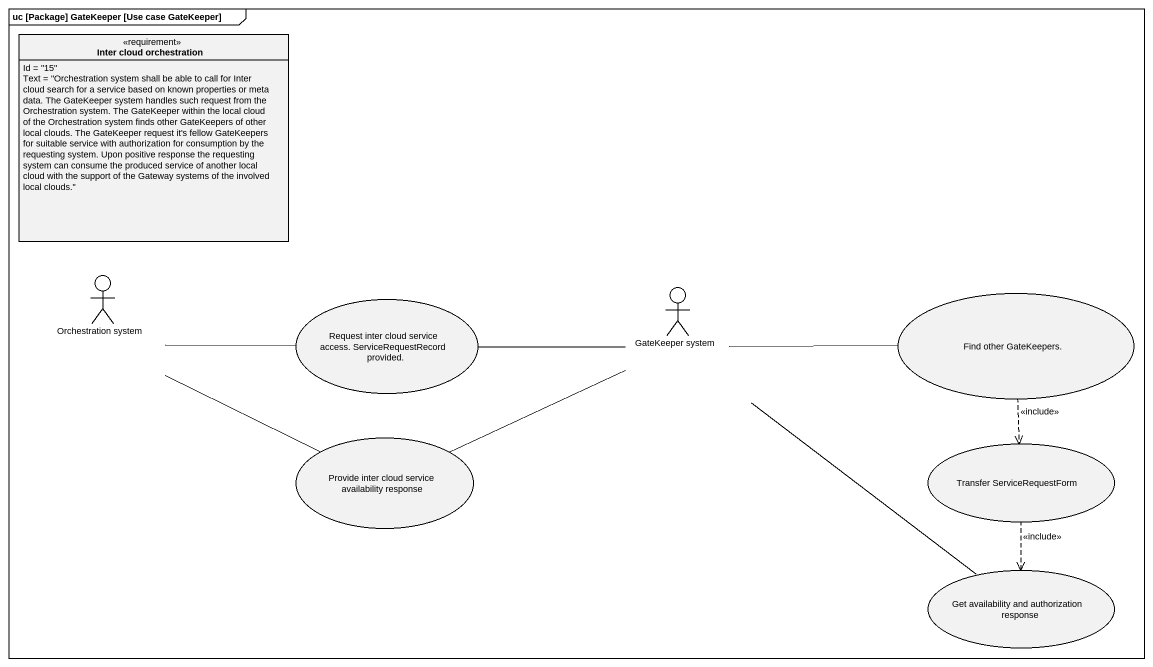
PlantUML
@startuml
mainframe uc [Package] GateKeeper [Use case GateKeeper]
allowmixing
hide circle
hide empty members
class "Inter cloud orchestration" as Inter_cloud_orchestration <<requirement>> {
  Id = "15"
  Text = "Orchestration system shall be able to call for Inter cloud search for a service based on known properties or meta data. The GateKeeper system handles such request from the Orchestration system. The GateKeeper within the local cloud of the Orchestration system finds other GateKeepers of other local clouds. The GateKeeper request it's fellow GateKeepers for suitable service with authorization for consumption by the requesting system. Upon positive response the requesting system can consume the produced service of another local cloud with the support of the Gateway systems of the involved local clouds."
}
actor "Orchestration system" as Orchestration_system
usecase "Request inter cloud service access. ServiceRequestRecord provided." as Request_inter_cloud_service
actor "GateKeeper system" as GateKeeper_system
usecase "Find other GateKeepers." as Find_other_GateKeepers
usecase "Provide inter cloud service availability response" as Provide_inter_cloud_service
usecase "Transfer ServiceRequestForm" as Transfer_ServiceRequestForm
usecase "Get availability and authorization response" as Get_availability_and
Orchestration_system -right- Request_inter_cloud_service
Request_inter_cloud_service -right- GateKeeper_system
GateKeeper_system -left- Provide_inter_cloud_service
Find_other_GateKeepers -left- GateKeeper_system
Find_other_GateKeepers ..> Transfer_ServiceRequestForm : <<include>>
Provide_inter_cloud_service -left- Orchestration_system
Transfer_ServiceRequestForm ..> Get_availability_and : <<include>>
Get_availability_and -up- GateKeeper_system
@enduml
